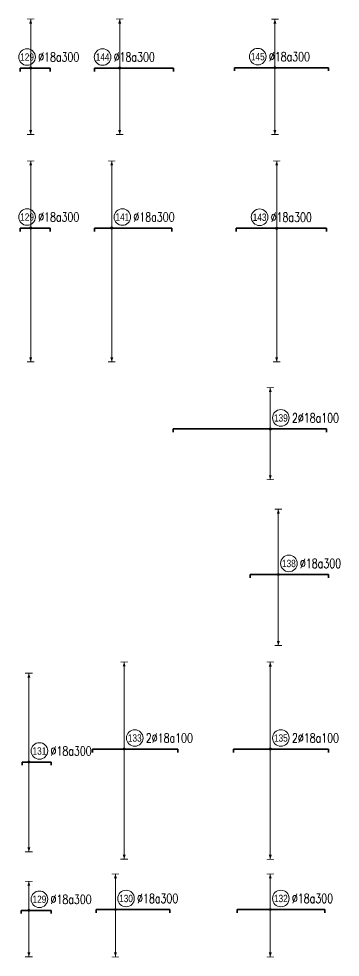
# Model space of a CAD drawing. Header units: millimetres. Extents: x -415354 to 592036, y -374841 to 139309.
# Drawn here: x 3350 to 20790, y -118320 to -67380 of the extents above; entities that cross this region are included whole.
import ezdxf
from ezdxf.enums import TextEntityAlignment as Align

# ---------------------------------------------------------------- set-up
doc = ezdxf.new("R2010")
doc.units = ezdxf.units.MM
doc.header["$MEASUREMENT"] = 0
for name, color, linetype, lineweight in [('NDC_S_DIM', 1, 'Continuous', 15), ('NDC_S_REBAR', 4, 'Continuous', 35), ('NDC_S_VN TEXT', 7, 'Continuous', 20)]:
    doc.layers.add(name, color=color, linetype=linetype, lineweight=lineweight)
doc.styles.add('ARIAL', font='arial.ttf', dxfattribs={"width": 0.8})
doc.styles.add('NDC_EN TXT', font='romans.shx', dxfattribs={"width": 0.8})

# ---------------------------------------------------------------- blocks, each defined once
blk = doc.blocks.new('*U80')
h = blk.add_hatch(color=6)
edge = h.paths.add_edge_path()
edge.add_arc((-5.03, 0), 0.3, 0, 360)
at = {"layer": 'NDC_S_DIM', "color": 8}
for q in [(-5.03, 18.21), (-5.03, -36.29)]:
    blk.add_line((-5.03, 0), q, dxfattribs=at)
for points in [[(-6.03, 18.21, 0.2, 0.2, 0), (-4.03, 18.21, 0, 0, 0)], [(-6.03, -36.29, 0.2, 0.2, 0), (-4.03, -36.29, 0, 0, 0)]]:
    blk.add_lwpolyline(points, format="xyseb", dxfattribs=at)
at = {"layer": 'NDC_S_DIM'}
blk.add_circle((-2.16, 3), 2.25, dxfattribs=at)
at = {"layer": 'NDC_S_DIM', "color": 6}
blk.add_circle((-5.03, 0), 0.3, dxfattribs=at)
at = {"layer": 'NDC_S_DIM', "color": 8}
for points in [[(-5.43, 17.01), (-5.03, 18.21), (-4.63, 17.01)], [(-5.43, -35.09), (-5.03, -36.29), (-4.63, -35.09)]]:
    blk.add_solid(points, dxfattribs=at)
at = {"layer": 'NDC_S_REBAR'}
for p, q in [((0, 0), (-9.76, 0)), ((-9.76, 0), (-9.76, -0.9)), ((0, 0), (11.24, 0)), ((11.24, 0), (11.24, -0.9)), ((-9.76, -0.9), (-9.76, -0.9)), ((11.24, -0.9), (11.24, -0.9))]:
    blk.add_line(p, q, dxfattribs=at)
at = {"layer": 'NDC_S_VN TEXT', "style": 'ARIAL', "width": 0.8}
blk.add_attdef('KHT', text='', height=2, dxfattribs=at).set_placement((-2.16, 3), align=Align.MIDDLE_CENTER)
at = {"layer": 'NDC_S_VN TEXT', "color": 3, "style": 'NDC_EN TXT', "width": 0.75}
blk.add_attdef('DKT', (0.84, 1.75), '', height=2.5, dxfattribs=at)
blk = doc.blocks.new('*U17')
h = blk.add_hatch(color=6)
edge = h.paths.add_edge_path()
edge.add_arc((-5.03, 0), 0.3, 0, 360)
at = {"layer": 'NDC_S_DIM', "color": 8}
for q in [(-5.03, 11.23), (-5.03, -13.77)]:
    blk.add_line((-5.03, 0), q, dxfattribs=at)
for points in [[(-6.03, 11.23, 0.2, 0.2, 0), (-4.03, 11.23, 0, 0, 0)], [(-6.03, -13.77, 0.2, 0.2, 0), (-4.03, -13.77, 0, 0, 0)]]:
    blk.add_lwpolyline(points, format="xyseb", dxfattribs=at)
at = {"layer": 'NDC_S_DIM'}
blk.add_circle((-2.16, 3), 2.25, dxfattribs=at)
at = {"layer": 'NDC_S_DIM', "color": 6}
blk.add_circle((-5.03, 0), 0.3, dxfattribs=at)
at = {"layer": 'NDC_S_DIM', "color": 8}
for points in [[(-5.43, 10.03), (-5.03, 11.23), (-4.63, 10.03)], [(-5.43, -12.57), (-5.03, -13.77), (-4.63, -12.57)]]:
    blk.add_solid(points, dxfattribs=at)
at = {"layer": 'NDC_S_REBAR'}
for p, q in [((0, 0), (-31.33, 0)), ((-31.33, 0), (-31.33, -0.9)), ((0, 0), (10.24, 0)), ((10.24, 0), (10.24, -0.9)), ((-31.33, -0.9), (-31.33, -0.9)), ((10.24, -0.9), (10.24, -0.9))]:
    blk.add_line(p, q, dxfattribs=at)
at = {"layer": 'NDC_S_VN TEXT', "style": 'ARIAL', "width": 0.8}
blk.add_attdef('KHT', text='', height=2, dxfattribs=at).set_placement((-2.16, 3), align=Align.MIDDLE_CENTER)
at = {"layer": 'NDC_S_VN TEXT', "color": 3, "style": 'NDC_EN TXT', "width": 0.75}
blk.add_attdef('DKT', (0.84, 1.75), '', height=2.5, dxfattribs=at)
blk = doc.blocks.new('*U7')
h = blk.add_hatch(color=6)
edge = h.paths.add_edge_path()
edge.add_arc((-5.03, 0), 0.3, 0, 360)
at = {"layer": 'NDC_S_DIM', "color": 8}
for q in [(-5.03, 24.12), (-5.03, -24.38)]:
    blk.add_line((-5.03, 0), q, dxfattribs=at)
for points in [[(-6.03, 24.12, 0.2, 0.2, 0), (-4.03, 24.12, 0, 0, 0)], [(-6.03, -24.38, 0.2, 0.2, 0), (-4.03, -24.38, 0, 0, 0)]]:
    blk.add_lwpolyline(points, format="xyseb", dxfattribs=at)
at = {"layer": 'NDC_S_DIM'}
blk.add_circle((-2.16, 3), 2.25, dxfattribs=at)
at = {"layer": 'NDC_S_DIM', "color": 6}
blk.add_circle((-5.03, 0), 0.3, dxfattribs=at)
at = {"layer": 'NDC_S_DIM', "color": 8}
for points in [[(-5.43, 22.92), (-5.03, 24.12), (-4.63, 22.92)], [(-5.43, -23.18), (-5.03, -24.38), (-4.63, -23.18)]]:
    blk.add_solid(points, dxfattribs=at)
at = {"layer": 'NDC_S_REBAR'}
for p, q in [((0, 0), (-6.86, 0)), ((-6.86, 0), (-6.86, -0.9)), ((0, 0), (0.99, 0)), ((0.99, 0), (0.99, -0.9)), ((-6.86, -0.9), (-6.86, -0.9)), ((0.99, -0.9), (0.99, -0.9))]:
    blk.add_line(p, q, dxfattribs=at)
at = {"layer": 'NDC_S_VN TEXT', "style": 'ARIAL', "width": 0.8}
blk.add_attdef('KHT', text='', height=2, dxfattribs=at).set_placement((-2.16, 3), align=Align.MIDDLE_CENTER)
at = {"layer": 'NDC_S_VN TEXT', "color": 3, "style": 'NDC_EN TXT', "width": 0.75}
blk.add_attdef('DKT', (0.84, 1.75), '', height=2.5, dxfattribs=at)
blk = doc.blocks.new('*U40')
h = blk.add_hatch(color=6)
edge = h.paths.add_edge_path()
edge.add_arc((-5.03, 0), 0.3, 0, 360)
at = {"layer": 'NDC_S_DIM', "color": 8}
for q in [(-5.03, 23.61), (-5.03, -29.89)]:
    blk.add_line((-5.03, 0), q, dxfattribs=at)
for points in [[(-6.03, 23.61, 0.2, 0.2, 0), (-4.03, 23.61, 0, 0, 0)], [(-6.03, -29.89, 0.2, 0.2, 0), (-4.03, -29.89, 0, 0, 0)]]:
    blk.add_lwpolyline(points, format="xyseb", dxfattribs=at)
at = {"layer": 'NDC_S_DIM'}
blk.add_circle((-2.16, 3), 2.25, dxfattribs=at)
at = {"layer": 'NDC_S_DIM', "color": 6}
blk.add_circle((-5.03, 0), 0.3, dxfattribs=at)
at = {"layer": 'NDC_S_DIM', "color": 8}
for points in [[(-5.43, 22.41), (-5.03, 23.61), (-4.63, 22.41)], [(-5.43, -28.69), (-5.03, -29.89), (-4.63, -28.69)]]:
    blk.add_solid(points, dxfattribs=at)
at = {"layer": 'NDC_S_REBAR'}
for p, q in [((0, 0), (-13.62, 0)), ((-13.62, 0), (-13.62, -0.9)), ((0, 0), (9.5, 0)), ((9.5, 0), (9.5, -0.9)), ((-13.62, -0.9), (-13.62, -0.9)), ((9.5, -0.9), (9.5, -0.9))]:
    blk.add_line(p, q, dxfattribs=at)
at = {"layer": 'NDC_S_VN TEXT', "style": 'ARIAL', "width": 0.8}
blk.add_attdef('KHT', text='', height=2, dxfattribs=at).set_placement((-2.16, 3), align=Align.MIDDLE_CENTER)
at = {"layer": 'NDC_S_VN TEXT', "color": 3, "style": 'NDC_EN TXT', "width": 0.75}
blk.add_attdef('DKT', (0.84, 1.75), '', height=2.5, dxfattribs=at)
blk = doc.blocks.new('*U38')
h = blk.add_hatch(color=6)
edge = h.paths.add_edge_path()
edge.add_arc((-5.03, 0), 0.3, 0, 360)
at = {"layer": 'NDC_S_DIM', "color": 8}
for q in [(-5.03, 23.6), (-5.03, -29.9)]:
    blk.add_line((-5.03, 0), q, dxfattribs=at)
for points in [[(-6.03, 23.6, 0.2, 0.2, 0), (-4.03, 23.6, 0, 0, 0)], [(-6.03, -29.9, 0.2, 0.2, 0), (-4.03, -29.9, 0, 0, 0)]]:
    blk.add_lwpolyline(points, format="xyseb", dxfattribs=at)
at = {"layer": 'NDC_S_DIM'}
blk.add_circle((-2.16, 3), 2.25, dxfattribs=at)
at = {"layer": 'NDC_S_DIM', "color": 6}
blk.add_circle((-5.03, 0), 0.3, dxfattribs=at)
at = {"layer": 'NDC_S_DIM', "color": 8}
for points in [[(-5.43, 22.4), (-5.03, 23.6), (-4.63, 22.4)], [(-5.43, -28.7), (-5.03, -29.9), (-4.63, -28.7)]]:
    blk.add_solid(points, dxfattribs=at)
at = {"layer": 'NDC_S_REBAR'}
for p, q in [((0, 0), (-15.01, 0)), ((-15.01, 0), (-15.01, -0.9)), ((0, 0), (10.74, 0)), ((10.74, 0), (10.74, -0.9)), ((-15.01, -0.9), (-15.01, -0.9)), ((10.74, -0.9), (10.74, -0.9))]:
    blk.add_line(p, q, dxfattribs=at)
at = {"layer": 'NDC_S_VN TEXT', "style": 'ARIAL', "width": 0.8}
blk.add_attdef('KHT', text='', height=2, dxfattribs=at).set_placement((-2.16, 3), align=Align.MIDDLE_CENTER)
at = {"layer": 'NDC_S_VN TEXT', "color": 3, "style": 'NDC_EN TXT', "width": 0.75}
blk.add_attdef('DKT', (0.84, 1.75), '', height=2.5, dxfattribs=at)
blk = doc.blocks.new('*U27')
h = blk.add_hatch(color=6)
edge = h.paths.add_edge_path()
edge.add_arc((-5.03, 0), 0.3, 0, 360)
at = {"layer": 'NDC_S_DIM', "color": 8}
for q in [(-5.03, 7.88), (-5.03, -12.62)]:
    blk.add_line((-5.03, 0), q, dxfattribs=at)
for points in [[(-6.03, 7.88, 0.2, 0.2, 0), (-4.03, 7.88, 0, 0, 0)], [(-6.03, -12.62, 0.2, 0.2, 0), (-4.03, -12.62, 0, 0, 0)]]:
    blk.add_lwpolyline(points, format="xyseb", dxfattribs=at)
at = {"layer": 'NDC_S_DIM'}
blk.add_circle((-2.16, 3), 2.25, dxfattribs=at)
at = {"layer": 'NDC_S_DIM', "color": 6}
blk.add_circle((-5.03, 0), 0.3, dxfattribs=at)
at = {"layer": 'NDC_S_DIM', "color": 8}
for points in [[(-5.43, 6.68), (-5.03, 7.88), (-4.63, 6.68)], [(-5.43, -11.42), (-5.03, -12.62), (-4.63, -11.42)]]:
    blk.add_solid(points, dxfattribs=at)
at = {"layer": 'NDC_S_REBAR'}
for p, q in [((0, 0), (-7.11, 0)), ((-7.11, 0), (-7.11, -0.9)), ((0, 0), (0.99, 0)), ((0.99, 0), (0.99, -0.9)), ((-7.11, -0.9), (-7.11, -0.9)), ((0.99, -0.9), (0.99, -0.9))]:
    blk.add_line(p, q, dxfattribs=at)
at = {"layer": 'NDC_S_VN TEXT', "style": 'ARIAL', "width": 0.8}
blk.add_attdef('KHT', text='', height=2, dxfattribs=at).set_placement((-2.16, 3), align=Align.MIDDLE_CENTER)
at = {"layer": 'NDC_S_VN TEXT', "color": 3, "style": 'NDC_EN TXT', "width": 0.75}
blk.add_attdef('DKT', (0.84, 1.75), '', height=2.5, dxfattribs=at)
blk = doc.blocks.new('*U28')
h = blk.add_hatch(color=6)
edge = h.paths.add_edge_path()
edge.add_arc((-5.03, 0), 0.3, 0, 360)
at = {"layer": 'NDC_S_DIM', "color": 8}
for q in [(-5.03, 9.66), (-5.03, -12.85)]:
    blk.add_line((-5.03, 0), q, dxfattribs=at)
for points in [[(-6.03, 9.66, 0.2, 0.2, 0), (-4.03, 9.66, 0, 0, 0)], [(-6.03, -12.85, 0.2, 0.2, 0), (-4.03, -12.85, 0, 0, 0)]]:
    blk.add_lwpolyline(points, format="xyseb", dxfattribs=at)
at = {"layer": 'NDC_S_DIM'}
blk.add_circle((-2.16, 3), 2.25, dxfattribs=at)
at = {"layer": 'NDC_S_DIM', "color": 6}
blk.add_circle((-5.03, 0), 0.3, dxfattribs=at)
at = {"layer": 'NDC_S_DIM', "color": 8}
for points in [[(-5.43, 8.46), (-5.03, 9.66), (-4.63, 8.46)], [(-5.43, -11.65), (-5.03, -12.85), (-4.63, -11.65)]]:
    blk.add_solid(points, dxfattribs=at)
at = {"layer": 'NDC_S_REBAR'}
for p, q in [((0, 0), (-10.26, 0)), ((-10.26, 0), (-10.26, -0.9)), ((0, 0), (9.74, 0)), ((9.74, 0), (9.74, -0.9)), ((-10.26, -0.9), (-10.26, -0.9)), ((9.74, -0.9), (9.74, -0.9))]:
    blk.add_line(p, q, dxfattribs=at)
at = {"layer": 'NDC_S_VN TEXT', "style": 'ARIAL', "width": 0.8}
blk.add_attdef('KHT', text='', height=2, dxfattribs=at).set_placement((-2.16, 3), align=Align.MIDDLE_CENTER)
at = {"layer": 'NDC_S_VN TEXT', "color": 3, "style": 'NDC_EN TXT', "width": 0.75}
blk.add_attdef('DKT', (0.84, 1.75), '', height=2.5, dxfattribs=at)
blk = doc.blocks.new('*U29')
h = blk.add_hatch(color=6)
edge = h.paths.add_edge_path()
edge.add_arc((-5.03, 0), 0.3, 0, 360)
at = {"layer": 'NDC_S_DIM', "color": 8}
for q in [(-5.03, 9.65), (-5.03, -12.85)]:
    blk.add_line((-5.03, 0), q, dxfattribs=at)
for points in [[(-6.03, 9.65, 0.2, 0.2, 0), (-4.03, 9.65, 0, 0, 0)], [(-6.03, -12.85, 0.2, 0.2, 0), (-4.03, -12.85, 0, 0, 0)]]:
    blk.add_lwpolyline(points, format="xyseb", dxfattribs=at)
at = {"layer": 'NDC_S_DIM'}
blk.add_circle((-2.16, 3), 2.25, dxfattribs=at)
at = {"layer": 'NDC_S_DIM', "color": 6}
blk.add_circle((-5.03, 0), 0.3, dxfattribs=at)
at = {"layer": 'NDC_S_DIM', "color": 8}
for points in [[(-5.43, 8.45), (-5.03, 9.65), (-4.63, 8.45)], [(-5.43, -11.65), (-5.03, -12.85), (-4.63, -11.65)]]:
    blk.add_solid(points, dxfattribs=at)
at = {"layer": 'NDC_S_REBAR'}
for p, q in [((0, 0), (-14.01, 0)), ((-14.01, 0), (-14.01, -0.9)), ((0, 0), (9.74, 0)), ((9.74, 0), (9.74, -0.9)), ((-14.01, -0.9), (-14.01, -0.9)), ((9.74, -0.9), (9.74, -0.9))]:
    blk.add_line(p, q, dxfattribs=at)
at = {"layer": 'NDC_S_VN TEXT', "style": 'ARIAL', "width": 0.8}
blk.add_attdef('KHT', text='', height=2, dxfattribs=at).set_placement((-2.16, 3), align=Align.MIDDLE_CENTER)
at = {"layer": 'NDC_S_VN TEXT', "color": 3, "style": 'NDC_EN TXT', "width": 0.75}
blk.add_attdef('DKT', (0.84, 1.75), '', height=2.5, dxfattribs=at)
blk = doc.blocks.new('*U544')
h = blk.add_hatch(color=6)
edge = h.paths.add_edge_path()
edge.add_arc((-1.37, 0), 0.3, 0, 360)
at = {"layer": 'NDC_S_DIM', "color": 8}
for q in [(-1.37, 18.26), (-1.37, -36.24)]:
    blk.add_line((-1.37, 0), q, dxfattribs=at)
for points in [[(-2.37, 18.26, 0.2, 0.2, 0), (-0.37, 18.26, 0, 0, 0)], [(-2.37, -36.24, 0.2, 0.2, 0), (-0.37, -36.24, 0, 0, 0)]]:
    blk.add_lwpolyline(points, format="xyseb", dxfattribs=at)
at = {"layer": 'NDC_S_DIM'}
blk.add_circle((-6.01, 3), 2.25, dxfattribs=at)
at = {"layer": 'NDC_S_DIM', "color": 6}
blk.add_circle((-1.37, 0), 0.3, dxfattribs=at)
at = {"layer": 'NDC_S_DIM', "color": 8}
for points in [[(-1.77, 17.06), (-1.37, 18.26), (-0.97, 17.06)], [(-1.77, -35.04), (-1.37, -36.24), (-0.97, -35.04)]]:
    blk.add_solid(points, dxfattribs=at)
at = {"layer": 'NDC_S_REBAR'}
for p, q in [((0, 0), (-12.34, 0)), ((-12.34, 0), (-12.34, -0.9)), ((0, 0), (12.16, 0)), ((12.16, 0), (12.16, -0.9)), ((-12.34, -0.9), (-12.34, -0.9)), ((12.16, -0.9), (12.16, -0.9))]:
    blk.add_line(p, q, dxfattribs=at)
at = {"layer": 'NDC_S_VN TEXT', "style": 'ARIAL', "width": 0.8}
blk.add_attdef('KHT', text='', height=2, dxfattribs=at).set_placement((-6.01, 3), align=Align.MIDDLE_CENTER)
at = {"layer": 'NDC_S_VN TEXT', "color": 3, "style": 'NDC_EN TXT', "width": 0.75}
blk.add_attdef('DKT', (-3.01, 1.75), '', height=2.5, dxfattribs=at)
blk = doc.blocks.new('*U546')
h = blk.add_hatch(color=6)
edge = h.paths.add_edge_path()
edge.add_arc((-5.03, 0), 0.3, 0, 360)
at = {"layer": 'NDC_S_DIM', "color": 8}
for q in [(-5.03, 17.73), (-5.03, -19.27)]:
    blk.add_line((-5.03, 0), q, dxfattribs=at)
for points in [[(-6.03, 17.73, 0.2, 0.2, 0), (-4.03, 17.73, 0, 0, 0)], [(-6.03, -19.27, 0.2, 0.2, 0), (-4.03, -19.27, 0, 0, 0)]]:
    blk.add_lwpolyline(points, format="xyseb", dxfattribs=at)
at = {"layer": 'NDC_S_DIM'}
blk.add_circle((-2.16, 3), 2.25, dxfattribs=at)
at = {"layer": 'NDC_S_DIM', "color": 6}
blk.add_circle((-5.03, 0), 0.3, dxfattribs=at)
at = {"layer": 'NDC_S_DIM', "color": 8}
for points in [[(-5.43, 16.53), (-5.03, 17.73), (-4.63, 16.53)], [(-5.43, -18.07), (-5.03, -19.27), (-4.63, -18.07)]]:
    blk.add_solid(points, dxfattribs=at)
at = {"layer": 'NDC_S_REBAR'}
for p, q in [((0, 0), (-12.63, 0)), ((-12.63, 0), (-12.63, -0.9)), ((0, 0), (8.56, 0)), ((8.56, 0), (8.56, -0.9)), ((-12.63, -0.9), (-12.63, -0.9)), ((8.56, -0.9), (8.56, -0.9))]:
    blk.add_line(p, q, dxfattribs=at)
at = {"layer": 'NDC_S_VN TEXT', "style": 'ARIAL', "width": 0.8}
blk.add_attdef('KHT', text='', height=2, dxfattribs=at).set_placement((-2.16, 3), align=Align.MIDDLE_CENTER)
at = {"layer": 'NDC_S_VN TEXT', "color": 3, "style": 'NDC_EN TXT', "width": 0.75}
blk.add_attdef('DKT', (0.84, 1.75), '', height=2.5, dxfattribs=at)
blk = doc.blocks.new('*U743')
h = blk.add_hatch(color=6)
edge = h.paths.add_edge_path()
edge.add_arc((-5.03, 0), 0.3, 0, 360)
at = {"layer": 'NDC_S_DIM', "color": 8}
for q in [(-5.03, 13.29), (-5.03, -18.03)]:
    blk.add_line((-5.03, 0), q, dxfattribs=at)
for points in [[(-6.03, 13.29, 0.2, 0.2, 0), (-4.03, 13.29, 0, 0, 0)], [(-6.03, -18.03, 0.2, 0.2, 0), (-4.03, -18.03, 0, 0, 0)]]:
    blk.add_lwpolyline(points, format="xyseb", dxfattribs=at)
at = {"layer": 'NDC_S_DIM'}
blk.add_circle((-6.01, 3), 2.25, dxfattribs=at)
at = {"layer": 'NDC_S_DIM', "color": 6}
blk.add_circle((-5.03, 0), 0.3, dxfattribs=at)
at = {"layer": 'NDC_S_DIM', "color": 8}
for points in [[(-5.43, 12.09), (-5.03, 13.29), (-4.63, 12.09)], [(-5.43, -16.83), (-5.03, -18.03), (-4.63, -16.83)]]:
    blk.add_solid(points, dxfattribs=at)
at = {"layer": 'NDC_S_REBAR'}
for p, q in [((0, 0), (-7.86, 0)), ((-7.86, 0), (-7.86, -0.9)), ((0, 0), (0.24, 0)), ((0.24, 0), (0.24, -0.9)), ((-7.86, -0.9), (-7.86, -0.9)), ((0.24, -0.9), (0.24, -0.9))]:
    blk.add_line(p, q, dxfattribs=at)
at = {"layer": 'NDC_S_VN TEXT', "style": 'ARIAL', "width": 0.8}
blk.add_attdef('KHT', text='', height=2, dxfattribs=at).set_placement((-6.01, 3), align=Align.MIDDLE_CENTER)
at = {"layer": 'NDC_S_VN TEXT', "color": 3, "style": 'NDC_EN TXT', "width": 0.75}
blk.add_attdef('DKT', (-3.01, 1.75), '', height=2.5, dxfattribs=at)
blk = doc.blocks.new('*U742')
h = blk.add_hatch(color=6)
edge = h.paths.add_edge_path()
edge.add_arc((-1.37, 0), 0.3, 0, 360)
at = {"layer": 'NDC_S_DIM', "color": 8}
for q in [(-1.37, 13.29), (-1.37, -18.03)]:
    blk.add_line((-1.37, 0), q, dxfattribs=at)
for points in [[(-2.37, 13.29, 0.2, 0.2, 0), (-0.37, 13.29, 0, 0, 0)], [(-2.37, -18.03, 0.2, 0.2, 0), (-0.37, -18.03, 0, 0, 0)]]:
    blk.add_lwpolyline(points, format="xyseb", dxfattribs=at)
at = {"layer": 'NDC_S_DIM'}
blk.add_circle((-6.01, 3), 2.25, dxfattribs=at)
at = {"layer": 'NDC_S_DIM', "color": 6}
blk.add_circle((-1.37, 0), 0.3, dxfattribs=at)
at = {"layer": 'NDC_S_DIM', "color": 8}
for points in [[(-1.77, 12.09), (-1.37, 13.29), (-0.97, 12.09)], [(-1.77, -16.83), (-1.37, -18.03), (-0.97, -16.83)]]:
    blk.add_solid(points, dxfattribs=at)
at = {"layer": 'NDC_S_REBAR'}
for p, q in [((0, 0), (-8.25, 0)), ((-8.25, 0), (-8.25, -0.9)), ((0, 0), (13.25, 0)), ((13.25, 0), (13.25, -0.9)), ((-8.25, -0.9), (-8.25, -0.9)), ((13.25, -0.9), (13.25, -0.9))]:
    blk.add_line(p, q, dxfattribs=at)
at = {"layer": 'NDC_S_VN TEXT', "style": 'ARIAL', "width": 0.8}
blk.add_attdef('KHT', text='', height=2, dxfattribs=at).set_placement((-6.01, 3), align=Align.MIDDLE_CENTER)
at = {"layer": 'NDC_S_VN TEXT', "color": 3, "style": 'NDC_EN TXT', "width": 0.75}
blk.add_attdef('DKT', (-3.01, 1.75), '', height=2.5, dxfattribs=at)
blk = doc.blocks.new('*U741')
h = blk.add_hatch(color=6)
edge = h.paths.add_edge_path()
edge.add_arc((-1.37, 0), 0.3, 0, 360)
at = {"layer": 'NDC_S_DIM', "color": 8}
for q in [(-1.37, 13.17), (-1.37, -18.14)]:
    blk.add_line((-1.37, 0), q, dxfattribs=at)
for points in [[(-2.37, 13.17, 0.2, 0.2, 0), (-0.37, 13.17, 0, 0, 0)], [(-2.37, -18.14, 0.2, 0.2, 0), (-0.37, -18.14, 0, 0, 0)]]:
    blk.add_lwpolyline(points, format="xyseb", dxfattribs=at)
at = {"layer": 'NDC_S_DIM'}
blk.add_circle((-6.01, 3), 2.25, dxfattribs=at)
at = {"layer": 'NDC_S_DIM', "color": 6}
blk.add_circle((-1.37, 0), 0.3, dxfattribs=at)
at = {"layer": 'NDC_S_DIM', "color": 8}
for points in [[(-1.77, 11.97), (-1.37, 13.17), (-0.97, 11.97)], [(-1.77, -16.94), (-1.37, -18.14), (-0.97, -16.94)]]:
    blk.add_solid(points, dxfattribs=at)
at = {"layer": 'NDC_S_REBAR'}
for p, q in [((0, 0), (-12.34, 0)), ((-12.34, 0), (-12.34, -0.9)), ((0, 0), (13.16, 0)), ((13.16, 0), (13.16, -0.9)), ((-12.34, -0.9), (-12.34, -0.9)), ((13.16, -0.9), (13.16, -0.9))]:
    blk.add_line(p, q, dxfattribs=at)
at = {"layer": 'NDC_S_VN TEXT', "style": 'ARIAL', "width": 0.8}
blk.add_attdef('KHT', text='', height=2, dxfattribs=at).set_placement((-6.01, 3), align=Align.MIDDLE_CENTER)
at = {"layer": 'NDC_S_VN TEXT', "color": 3, "style": 'NDC_EN TXT', "width": 0.75}
blk.add_attdef('DKT', (-3.01, 1.75), '', height=2.5, dxfattribs=at)
blk = doc.blocks.new('*U744')
h = blk.add_hatch(color=6)
edge = h.paths.add_edge_path()
edge.add_arc((-5.03, 0), 0.3, 0, 360)
at = {"layer": 'NDC_S_DIM', "color": 8}
for q in [(-5.03, 18.21), (-5.03, -36.29)]:
    blk.add_line((-5.03, 0), q, dxfattribs=at)
for points in [[(-6.03, 18.21, 0.2, 0.2, 0), (-4.03, 18.21, 0, 0, 0)], [(-6.03, -36.29, 0.2, 0.2, 0), (-4.03, -36.29, 0, 0, 0)]]:
    blk.add_lwpolyline(points, format="xyseb", dxfattribs=at)
at = {"layer": 'NDC_S_DIM'}
blk.add_circle((-6.01, 3), 2.25, dxfattribs=at)
at = {"layer": 'NDC_S_DIM', "color": 6}
blk.add_circle((-5.03, 0), 0.3, dxfattribs=at)
at = {"layer": 'NDC_S_DIM', "color": 8}
for points in [[(-5.43, 17.01), (-5.03, 18.21), (-4.63, 17.01)], [(-5.43, -35.09), (-5.03, -36.29), (-4.63, -35.09)]]:
    blk.add_solid(points, dxfattribs=at)
at = {"layer": 'NDC_S_REBAR'}
for p, q in [((0, 0), (-7.86, 0)), ((-7.86, 0), (-7.86, -0.9)), ((0, 0), (0.24, 0)), ((0.24, 0), (0.24, -0.9)), ((-7.86, -0.9), (-7.86, -0.9)), ((0.24, -0.9), (0.24, -0.9))]:
    blk.add_line(p, q, dxfattribs=at)
at = {"layer": 'NDC_S_VN TEXT', "style": 'ARIAL', "width": 0.8}
blk.add_attdef('KHT', text='', height=2, dxfattribs=at).set_placement((-6.01, 3), align=Align.MIDDLE_CENTER)
at = {"layer": 'NDC_S_VN TEXT', "color": 3, "style": 'NDC_EN TXT', "width": 0.75}
blk.add_attdef('DKT', (-3.01, 1.75), '', height=2.5, dxfattribs=at)

msp = doc.modelspace()

# ---------------------------------------------------------------- block references
at = {"xscale": 200, "yscale": 200, "zscale": 200}
for name, p, values in [('*U743', (5001.9, -70057.3), {'KHT': '129', 'DKT': '%%C18a300'}), ('*U742', (9100, -70057.3), {'KHT': '144', 'DKT': '%%C18a300'}), ('*U741', (17517.9, -70034.9), {'KHT': '145', 'DKT': '%%C18a300'}), ('*U744', (5001.9, -78741.9), {'KHT': '129', 'DKT': '%%C18a300'}), ('*U80', (9401.3, -78741.9), {'KHT': '141', 'DKT': '%%C18a300'}), ('*U544', (17617.9, -78751.9), {'KHT': '143', 'DKT': '%%C18a300'}), ('*U17', (18001.3, -89646.6), {'KHT': '139', 'DKT': '2%%C18a100'}), ('*U546', (18437.1, -97545.1), {'KHT': '138', 'DKT': '%%C18a300'}), ('*U40', (10074.8, -107020.2), {'KHT': '133', 'DKT': '2%%C18a100'}), ('*U38', (18001.3, -107020.2), {'KHT': '135', 'DKT': '2%%C18a100'}), ('*U7', (4902.6, -107723.5), {'KHT': '131', 'DKT': '%%C18a300'}), ('*U28', (9601.3, -115730.6), {'KHT': '130', 'DKT': '%%C18a300'}), ('*U29', (18001.3, -115730.6), {'KHT': '132', 'DKT': '%%C18a300'}), ('*U27', (4902.6, -115775), {'KHT': '129', 'DKT': '%%C18a300'})]:
    msp.add_blockref(name, p, dxfattribs=at).add_auto_attribs(values)

doc.saveas('drawing.dxf')
